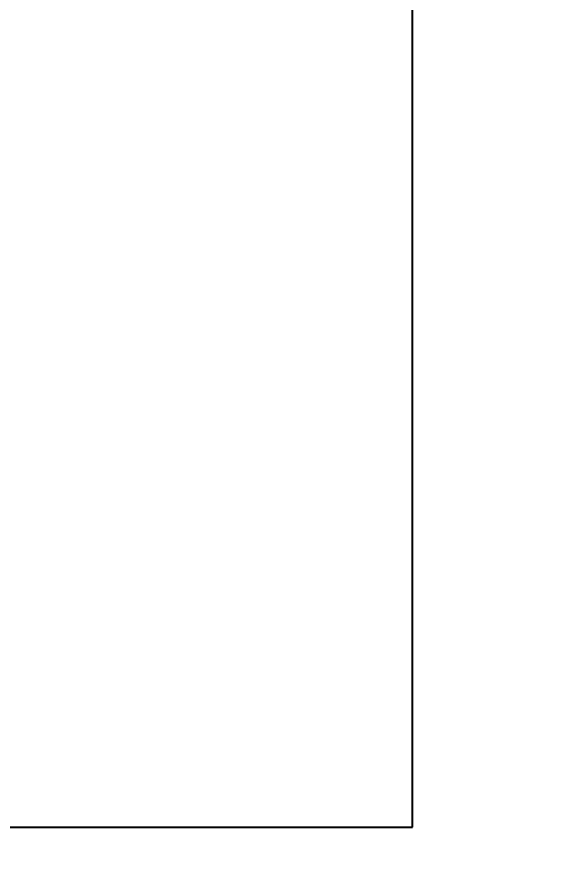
# Model space of a CAD drawing. Header units: metres. Extents: x -434 to 683, y -422 to -228.
# Drawn here: x 45.7627 to 45.9128, y -289.1605 to -288.9208 of the extents above; entities that cross this region are included whole.
import ezdxf

# ---------------------------------------------------------------- set-up
doc = ezdxf.new("R2010")
doc.units = ezdxf.units.M
doc.header["$MEASUREMENT"] = 0
doc.header["$PDMODE"] = 34
doc.layers.add('Dimn Out', color=6, linetype='Continuous', lineweight=9)
doc.layers.add('WALL', color=7, linetype='Continuous')
doc.styles.add('UTMAN', font='romantic.ttf', dxfattribs={"width": 0.6})
doc.dimstyles.new('UTMAN 77', dxfattribs={"dimscale": 0.8, "dimtxt": 0.1, "dimasz": 0.1, "dimexe": 0, "dimexo": 0, "dimgap": 0.09, "dimtad": 0, "dimzin": 0, "dimdsep": 46, "dimtxsty": 'UTMAN', "dimblk": 'OBLIQUE', "dimcen": 0.09, "dimclrd": 252, "dimclre": 8, "dimclrt": 7, "dimadec": 0, "dimazin": 0, "dimtfac": 1, "dimtix": 1, "dimtofl": 0, "dimtmove": 1, "dimatfit": 3, "dimldrblk": 'OBLIQUE', "dimfxl": 0.18, "dimtolj": 1, "dimtzin": 0, "dimlwd": -1, "dimarcsym": 0})

# ---------------------------------------------------------------- blocks, each defined once
blk = doc.blocks.new('_OBLIQUE')
at = {"color": 0, "linetype": 'ByBlock'}
blk.add_line((-0.5, -0.5), (0.5, 0.5), dxfattribs=at)
blk = doc.blocks.new('*D63')
at = {"layer": 'DEFPOINTS', "color": 0, "ltscale": 50, "transparency": 16777216}
for p in [(45.65029, -287.14847), (45.65029, -287.14847), (45.65029, -289.14847)]:
    blk.add_point(p, dxfattribs=at)
at = {"layer": 'Dimn Out', "color": 252, "ltscale": 50, "transparency": 16777216}
for p, q in [((45.65029, -287.14847), (45.65029, -287.77541)), ((45.65029, -289.14847), (45.65029, -288.52154))]:
    blk.add_line(p, q, dxfattribs=at)
at = {"layer": 'Dimn Out', "color": 252, "ltscale": 50, "transparency": 16777216, "xscale": 0.024, "yscale": 0.024, "zscale": 0.024}
for p, rotation in [((45.65029, -287.14847), 90), ((45.65029, -289.14847), 270)]:
    blk.add_blockref('_OBLIQUE', p, dxfattribs=dict(at, rotation=rotation))
at = {"layer": 'Dimn Out', "color": 7, "ltscale": 50, "transparency": 16777216, "insert": (45.65029, -288.14847), "char_height": 0.4, "attachment_point": 5, "rotation": 90, "style": 'UTMAN'}
blk.add_mtext('\\A1;2.00', dxfattribs=at)

msp = doc.modelspace()

# ---------------------------------------------------------------- linework, layer by layer
at = {"layer": 'WALL', "color": 0}
msp.add_line((45.87383, -289.14847), (45.87383, -288.84847), dxfattribs=at)
at = {"layer": 'WALL'}
msp.add_line((44.45929, -289.14847), (45.87383, -289.14847), dxfattribs=at)

# ---------------------------------------------------------------- dimensions: what is measured, and where the dimension line sits
at = {"layer": 'Dimn Out', "color": 6, "ltscale": 50}
dim = msp.add_linear_dim(base=(45.65029, -287.14847), p1=(45.65029, -289.14847), p2=(45.65029, -287.14847), angle=270, dimstyle='UTMAN 77', override={"dimtxt": 0.5, "dimasz": 0.03}, dxfattribs=at)
dim.commit()
dim.dimension.update_dxf_attribs({"geometry": '*D63', "text_midpoint": (45.65029, -288.14847)})

doc.saveas('drawing.dxf')
